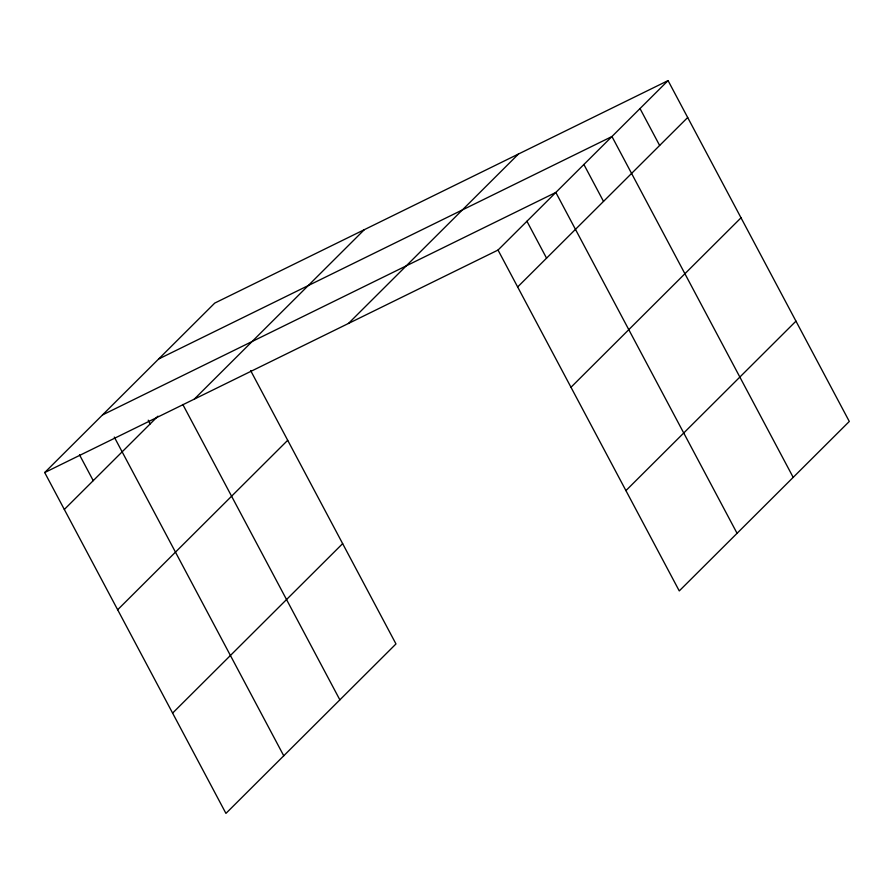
<?xml version="1.0" encoding="UTF-8"?>
<svg xmlns="http://www.w3.org/2000/svg" width="894" height="894" viewBox="0 0 894 894"><rect width="100%" height="100%" fill="white"/><g stroke="black" fill="none" stroke-linecap="round" stroke-linejoin="round"><path stroke-width="1.34" d="M250.633 370.574L395.975 643.937L225.936 813.395L44.7 472.546L214.739 303.088L668.064 80.605L849.3 421.454L679.261 590.912L498.025 250.063L668.064 80.605M64.323 509.457L157.936 416.168M194.3 399.126L364.339 229.669M348.425 323.483L518.475 154.025M117.662 609.753L287.7 440.295M517.648 286.974L687.687 117.516M172.598 713.099L342.648 543.63M570.975 387.281L741.025 217.812M625.923 490.616L795.973 321.147M158.629 359.008L611.954 136.525L793.19 477.374M102.519 414.928L555.833 192.445L737.069 533.305M44.7 472.546L498.025 250.063M640.015 108.565L659.638 145.476M583.894 164.485L603.517 201.396M526.935 221.254L546.558 258.165M182.812 404.479L339.865 699.857M148.236 420.191L150.192 423.879M114.287 437.077L283.744 755.776M79.499 454.811L93.233 480.648"/></g></svg>
